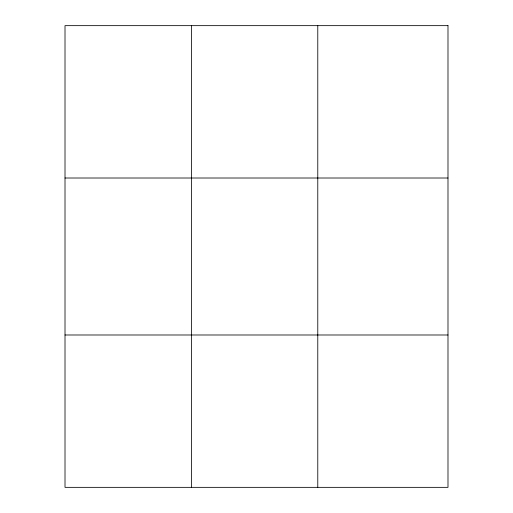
<?xml version="1.0" encoding="UTF-8"?>
<svg xmlns="http://www.w3.org/2000/svg" width="513" height="513" viewBox="0 0 513 513"><rect width="100%" height="100%" fill="white"/><g stroke="black" fill="none" stroke-linecap="round" stroke-linejoin="round"><path stroke-width="0.77" d="M191.394 25.65L191.394 487.35M317.778 25.65L317.778 487.35M65.01 178.011L447.99 178.011M65.01 334.989L447.99 334.989M447.99 25.65L447.99 487.35L65.01 487.35L65.01 25.65L447.99 25.65"/></g></svg>
